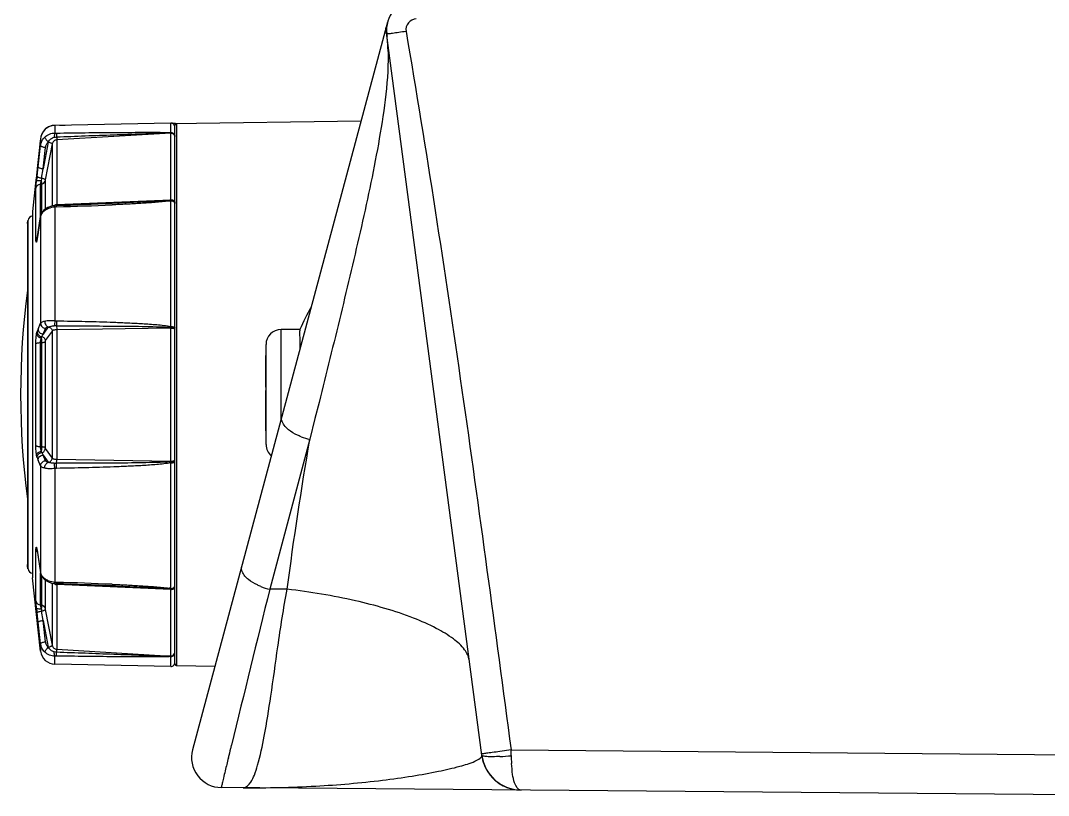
# Model space of a CAD drawing. Header units: millimetres. Extents: x -1686 to 4120, y -1850 to 2563.
# Drawn here: x -1664.3 to -1561.6, y -129.9 to -52.5 of the extents above; entities that cross this region are included whole.
import ezdxf

# ---------------------------------------------------------------- set-up
doc = ezdxf.new("R2010")
doc.units = ezdxf.units.MM
doc.header["$LTSCALE"] = 65.395
doc.layers.get('0').update_dxf_attribs({"linetype": 'CONTINUOUS'})
doc.layers.add('ASSI', color=7, linetype='CONTINUOUS')
doc.layers.add('GEOM', color=7, linetype='CONTINUOUS')

msp = doc.modelspace()

# ---------------------------------------------------------------- linework, layer by layer
at = {"linetype": 'Continuous'}
for p, q in [((-1638.26, -92.36), (-1638.26, -83.37)), ((-1636.37, -83.37), (-1638.26, -83.37)), ((-1636.37, -83.37), (-1636.37, -83.51))]:
    msp.add_line(p, q, dxfattribs=at)
for centre, radius, start, end in [((-1617.96, -91.18), 20, 149.8515, 157.0216), ((-1638.26, -84.87), 1.5, 90, 180), ((-1829.41, -85.63), 193.05, 0.1071, 0.6285), ((-1638.26, -94.87), 1.5, 180, 229.1768)]:
    msp.add_arc(centre, radius, start, end, dxfattribs=at)
at = {"layer": 'ASSI', "linetype": 'Continuous'}
for p, q in [((-1663.54, -72.46), (-1663.58, -72.77)), ((-1663.54, -107.28), (-1663.58, -106.97))]:
    msp.add_line(p, q, dxfattribs=at)
at = {"layer": 'GEOM', "linetype": 'Continuous'}
for p, q in [((-1627.62, -52.66), (-1647.1, -125.35)), ((-1618.21, -125.91), (-1627.78, -53.24)), ((-1649.08, -62.79), (-1630.26, -62.52)), ((-1662.06, -63.65), (-1662.23, -64.01)), ((-1661.81, -63.35), (-1662.06, -63.65)), ((-1661.48, -63.13), (-1661.81, -63.35)), ((-1661.49, -63.13), (-1661.65, -63.24)), ((-1661.38, -63.09), (-1661.49, -63.13)), ((-1661.11, -63), (-1661.48, -63.13)), ((-1660.85, -62.97), (-1661.11, -63)), ((-1649.26, -62.75), (-1660.85, -62.97)), ((-1649.26, -62.75), (-1660.85, -62.97)), ((-1660.85, -62.97), (-1660.85, -62.97)), ((-1660.85, -62.97), (-1660.85, -63.74)), ((-1660.39, -62.96), (-1659.81, -62.95)), ((-1660.39, -62.96), (-1660.39, -62.96)), ((-1649.26, -62.75), (-1649.26, -62.75)), ((-1649.26, -63.69), (-1649.26, -62.75)), ((-1648.86, -116.75), (-1648.86, -63.02)), ((-1648.66, -116.95), (-1648.66, -62.82)), ((-1662.28, -64.28), (-1662.61, -67.28)), ((-1662.26, -64.15), (-1662.28, -64.28)), ((-1662.28, -64.28), (-1662.28, -64.99)), ((-1662.23, -64.01), (-1662.26, -64.15)), ((-1661.52, -64.65), (-1662.03, -67.3)), ((-1649.28, -63.75), (-1660.67, -64.43)), ((-1660.67, -64.43), (-1660.67, -70.89)), ((-1649.28, -63.75), (-1649.28, -63.73)), ((-1649.28, -70.4), (-1649.28, -63.75)), ((-1662.53, -67.12), (-1662.28, -64.99)), ((-1662.35, -64.77), (-1662.44, -65.69)), ((-1662.34, -64.77), (-1662.35, -64.77)), ((-1662.03, -67.3), (-1661.79, -65.17)), ((-1661.13, -64.82), (-1661.82, -68.4)), ((-1661.13, -64.82), (-1661.13, -71.02)), ((-1662.66, -67.68), (-1662.69, -67.92)), ((-1662.65, -67.61), (-1662.66, -67.68)), ((-1662.62, -67.35), (-1662.65, -67.61)), ((-1662.64, -68.06), (-1662.53, -67.12)), ((-1662.61, -67.28), (-1662.62, -67.35)), ((-1662.18, -68.24), (-1662.03, -67.3)), ((-1662.78, -68.73), (-1663.1, -71.57)), ((-1662.76, -68.59), (-1662.78, -68.68)), ((-1662.78, -68.68), (-1662.78, -68.73)), ((-1662.75, -68.42), (-1662.76, -68.52)), ((-1662.76, -68.52), (-1662.76, -68.59)), ((-1662.73, -68.3), (-1662.75, -68.42)), ((-1662.72, -68.19), (-1662.73, -68.3)), ((-1662.7, -68.05), (-1662.72, -68.19)), ((-1662.69, -67.92), (-1662.7, -68.05)), ((-1661.83, -68.53), (-1661.83, -71.35)), ((-1662.75, -74.36), (-1662.75, -69.27)), ((-1662.2, -68.84), (-1662.28, -68.85)), ((-1662.28, -72.07), (-1662.28, -68.85)), ((-1662.2, -68.84), (-1662.2, -71.83)), ((-1660.67, -70.89), (-1649.28, -70.4)), ((-1649.26, -83.06), (-1649.26, -70.5)), ((-1663.1, -71.57), (-1663.1, -108.17)), ((-1661.81, -71.33), (-1661.95, -71.45)), ((-1661.81, -71.33), (-1661.81, -71.33)), ((-1660.91, -70.98), (-1660.91, -70.98)), ((-1660.85, -71.13), (-1660.85, -82.48)), ((-1658.7, -70.9), (-1660.68, -70.96)), ((-1660.68, -70.96), (-1660.68, -70.96)), ((-1660.68, -71.11), (-1660.68, -70.96)), ((-1663.58, -72.77), (-1663.59, -72.89)), ((-1663.59, -72.89), (-1663.59, -106.84)), ((-1663.58, -72.77), (-1663.54, -72.46)), ((-1663.58, -72.77), (-1663.58, -106.97)), ((-1663.54, -72.46), (-1663.54, -107.28)), ((-1662.63, -74.31), (-1662.28, -72.06)), ((-1662.28, -72.1), (-1662.52, -73.63)), ((-1662.25, -71.93), (-1662.28, -72.06)), ((-1662.28, -72.1), (-1662.28, -72.06)), ((-1662.28, -72.1), (-1662.28, -82.75)), ((-1662.53, -73.66), (-1662.63, -74.31)), ((-1662.53, -73.66), (-1662.53, -73.63)), ((-1662.52, -73.63), (-1662.53, -73.66)), ((-1662.69, -74.6), (-1662.66, -74.47)), ((-1662.64, -74.38), (-1662.66, -74.44)), ((-1662.66, -74.44), (-1662.66, -74.46)), ((-1662.66, -74.46), (-1662.66, -74.47)), ((-1662.64, -74.35), (-1662.63, -74.31)), ((-1662.63, -74.31), (-1662.64, -74.38)), ((-1662.63, -74.31), (-1662.64, -74.35)), ((-1662.53, -83.32), (-1662.28, -82.75)), ((-1661.52, -83.11), (-1662.03, -83.82)), ((-1662.03, -83.82), (-1661.79, -83.25)), ((-1661.13, -83.52), (-1661.82, -84.48)), ((-1661.13, -83.52), (-1661.13, -96.22)), ((-1649.28, -83.22), (-1660.67, -83.4)), ((-1660.67, -83.4), (-1660.67, -96.33)), ((-1649.28, -96.51), (-1649.28, -83.22)), ((-1662.75, -94.96), (-1662.75, -84.78)), ((-1662.28, -95.06), (-1662.28, -84.67)), ((-1662.2, -84.67), (-1662.28, -84.67)), ((-1662.2, -84.67), (-1662.2, -95.07)), ((-1661.83, -84.6), (-1661.83, -95.14)), ((-1639.76, -94.87), (-1639.76, -84.87)), ((-1639.77, -89.13), (-1639.77, -85.98)), ((-1639.76, -85.98), (-1639.77, -85.98)), ((-1639.76, -86.03), (-1639.77, -86.03)), ((-1639.76, -88.73), (-1639.77, -88.73)), ((-1639.76, -89.13), (-1639.77, -89.13)), ((-1639.77, -93.48), (-1639.77, -89.46)), ((-1639.76, -89.46), (-1639.77, -89.46)), ((-1639.76, -89.52), (-1639.77, -89.52)), ((-1639.76, -90.58), (-1639.77, -90.58)), ((-1634.46, -90.65), (-1634.87, -92.27)), ((-1639.76, -91.59), (-1639.77, -91.59)), ((-1639.76, -91.68), (-1639.77, -91.68)), ((-1634.87, -92.27), (-1635.38, -94.34)), ((-1639.76, -93.08), (-1639.77, -93.08)), ((-1639.76, -93.48), (-1639.77, -93.48)), ((-1635.38, -94.34), (-1639.39, -109.31)), ((-1662.28, -95.06), (-1662.2, -95.07)), ((-1661.82, -95.26), (-1661.13, -96.22)), ((-1662.28, -96.99), (-1662.53, -96.41)), ((-1661.79, -96.49), (-1662.03, -95.92)), ((-1662.03, -95.92), (-1661.52, -96.63)), ((-1660.67, -96.33), (-1649.28, -96.51)), ((-1662.28, -96.99), (-1662.28, -107.64)), ((-1660.85, -97.25), (-1660.85, -108.61)), ((-1649.26, -109.24), (-1649.26, -96.68)), ((-1662.75, -110.47), (-1662.75, -105.38)), ((-1662.69, -105.14), (-1662.66, -105.27)), ((-1662.66, -105.27), (-1662.66, -105.27)), ((-1662.64, -105.38), (-1662.63, -105.43)), ((-1662.64, -105.39), (-1662.63, -105.43)), ((-1662.64, -105.39), (-1662.63, -105.43)), ((-1662.63, -105.43), (-1662.53, -106.11)), ((-1662.63, -105.43), (-1662.53, -106.07)), ((-1662.53, -106.07), (-1662.53, -106.11)), ((-1662.53, -106.07), (-1662.52, -106.11)), ((-1662.53, -106.11), (-1662.28, -107.68)), ((-1662.52, -106.11), (-1662.28, -107.64)), ((-1663.58, -106.97), (-1663.59, -106.84)), ((-1663.58, -106.97), (-1663.54, -107.28)), ((-1662.28, -107.64), (-1662.28, -107.68)), ((-1662.28, -110.89), (-1662.28, -107.67)), ((-1662.28, -107.68), (-1662.25, -107.8)), ((-1662.28, -115.5), (-1663.1, -108.17)), ((-1662.2, -107.91), (-1662.2, -110.9)), ((-1661.96, -108.28), (-1661.81, -108.41)), ((-1661.83, -108.38), (-1661.83, -111.21)), ((-1661.81, -108.41), (-1661.81, -108.41)), ((-1661.13, -108.71), (-1661.13, -114.92)), ((-1660.91, -108.76), (-1660.91, -108.76)), ((-1660.7, -108.78), (-1660.68, -108.78)), ((-1660.68, -108.63), (-1660.68, -108.78)), ((-1660.68, -108.78), (-1660.68, -108.78)), ((-1660.67, -108.85), (-1660.67, -115.31)), ((-1649.28, -109.34), (-1660.67, -108.85)), ((-1655.14, -108.83), (-1655.09, -108.83)), ((-1656.78, -108.91), (-1655.14, -108.97)), ((-1649.28, -115.99), (-1649.28, -109.34)), ((-1637.64, -109.32), (-1639.39, -109.31)), ((-1662.28, -110.89), (-1662.2, -110.9)), ((-1662.53, -112.62), (-1662.64, -111.68)), ((-1662.03, -112.44), (-1662.18, -111.5)), ((-1661.82, -111.33), (-1661.13, -114.92)), ((-1662.28, -114.75), (-1662.53, -112.62)), ((-1661.79, -114.57), (-1662.03, -112.44)), ((-1662.03, -112.44), (-1661.52, -115.09)), ((-1662.28, -114.75), (-1662.28, -115.5)), ((-1660.85, -116.81), (-1660.85, -116)), ((-1660.67, -115.31), (-1649.28, -115.99)), ((-1649.28, -116.01), (-1649.28, -115.99)), ((-1649.26, -117.03), (-1660.85, -116.81)), ((-1649.26, -117.03), (-1649.26, -116.05)), ((-1648.66, -116.95), (-1644.86, -117.01)), ((-1615.28, -125.38), (-1616.41, -125.53)), ((-1615.28, -125.38), (-1559.26, -125.87)), ((-1553.37, -129.92), (-1644.23, -129.13))]:
    msp.add_line(p, q, dxfattribs=at)
for points in [[(-1660.85, -62.97), (-1661.12, -63), (-1661.16, -63.01)], [(-1655.14, -70.76), (-1656.78, -70.83), (-1658.7, -70.9)], [(-1661.95, -71.45), (-1662.13, -71.68), (-1662.25, -71.93)], [(-1660.91, -70.98), (-1661.18, -71.03), (-1661.56, -71.18), (-1661.81, -71.33)], [(-1660.68, -70.96), (-1660.85, -70.97), (-1660.91, -70.98)], [(-1662.66, -105.27), (-1662.66, -105.26), (-1662.66, -105.28), (-1662.65, -105.32), (-1662.64, -105.38)], [(-1662.25, -107.8), (-1662.14, -108.05), (-1661.96, -108.28)], [(-1661.81, -108.41), (-1661.57, -108.55), (-1661.19, -108.7), (-1660.91, -108.76)], [(-1660.91, -108.76), (-1660.86, -108.77), (-1660.7, -108.78)], [(-1660.68, -108.78), (-1658.71, -108.84), (-1656.78, -108.91)]]:
    msp.add_lwpolyline(points, dxfattribs=at)
for centre, radius, start, end in [((-1624.72, -53.44), 3, 90.5, 187.5), ((-1645.13, -55.95), 17.56, 5.0506, 6.2109), ((-1646.27, -56.03), 18.7, 2.1506, 4.9974), ((-1660.82, -64.44), 1.47, 147.1428, 162.3989), ((-1660.82, -64.44), 1.48, 134.5373, 147.1175), ((-1660.82, -64.44), 1.47, 132.4453, 134.5222), ((-1660.82, -64.44), 1.48, 117.9304, 132.4149), ((-1660.82, -64.44), 1.47, 112.7149, 117.8988), ((-1660.82, -64.44), 1.47, 103.2504, 112.7127), ((-1660.82, -64.45), 1.48, 91.132, 103.2261), ((-1660.36, -64.96), 2, 90.84, 91.377), ((-1649.26, -63.15), 0.4, 22.3527, 91.093), ((-1649.26, -63.15), 0.4, 17.3517, 91.1236), ((-1649.26, -63.15), 0.402, 0.0658, 17.2582), ((-1660.36, -64.96), 2, 172.1225, 174.2894), ((-1660.36, -64.97), 2, 171.6745, 172.8173), ((-1660.81, -64.44), 1.48, 162.4171, 168.78), ((-1660.69, -64.81), 0.842, 167.0098, 169.1429), ((-1649.23, -64.14), 0.378, 7.962, 24.104), ((-1649.23, -64.14), 0.368, 0.0292, 7.9539), ((-1660.37, -64.97), 1.99, 172.817, 174.2825), ((-1625.64, -72.3), 37.24, 173.4564, 174.1977), ((-1645.91, -70.25), 16.4, 172.9442, 173.7903), ((-1691.85, 785.27), 856.82, 272.08469, 272.45536), ((-1650.78, -55.04), 15.47, 274.9326, 275.3673), ((-1650.33, -64.2), 6.39, 278.0283, 279.5694), ((-1650.43, -58.82), 11.68, 275.3764, 275.6332), ((-1649.1, -70.8), 0.241, 26.7961, 30.4609), ((-1660.64, -71.58), 0.69, 94.2779, 103.2342), ((-1660.64, -71.59), 0.705, 92.4422, 94.3272), ((-1671.21, 303.26), 374.52, 271.6112, 272.4613), ((-1663.04, -72.52), 0.5, 96.1335, 173), ((-1661.55, -72.22), 0.742, 168.0876, 170.998), ((-1665.11, -73.99), 2.5, 349.1349, 349.2932), ((-1584.28, -89.87), 80, 172.5277, 187.4723), ((-1661.43, -83.18), 0.117, 139.1931, 144.3254), ((-1660.51, -108.76), 25.76, 90.3734, 90.9046), ((-1639.31, -84.84), 10.12, 169.8725, 170.4109), ((-1642.79, -83.23), 6.49, 179.3111, 179.9441), ((-1629.33, -97.57), 36.12, 156.7732, 157.2123), ((-1601.95, -119.12), 69.68, 149.5641, 149.8036), ((-1634.11, -88.49), 5.99, 248.9833, 257.7566), ((-1629.33, -82.17), 36.12, 202.7877, 203.2268), ((-1601.95, -60.62), 69.68, 210.1964, 210.4359), ((-1642.79, -96.51), 6.5, 180.0561, 180.6887), ((-1661.43, -96.56), 0.117, 215.6777, 220.8075), ((-1660.51, -70.57), 26.16, 269.0999, 269.6228), ((-1639.18, -94.88), 10.25, 189.5923, 190.1238), ((-1664.56, -105.64), 1.94, 11.298, 11.9641), ((-1663.04, -107.22), 0.5, 187, 263.8665), ((-1661.55, -107.52), 0.742, 189.002, 191.9128), ((-1660.64, -108.16), 0.69, 256.8224, 265.7256), ((-1660.64, -108.14), 0.705, 265.677, 267.5578), ((-1671.22, -483.38), 374.9, 87.5412, 88.3885), ((-1691.85, -965), 856.81, 87.54464, 87.91531), ((-1650.64, -123.12), 13.9, 84.3923, 85.0582), ((-1650.32, -115.47), 6.32, 80.4253, 81.9124), ((-1649.1, -108.94), 0.241, 329.5392, 333.2039), ((4023.84, -1508.65), 5833.55, 166.120616, 166.278439), ((-1638.12, -103.46), 5.99, 248.9765, 257.7566), ((-1625.91, -107.46), 36.97, 185.7996, 186.5463), ((-1645.92, -109.49), 16.38, 186.2094, 187.0561), ((-1660.82, -115.34), 1.47, 186.339, 268.9), ((-1660.69, -114.93), 0.842, 190.8582, 192.9906), ((-1649.23, -115.6), 0.377, 335.8915, 350.9841), ((-1649.23, -115.6), 0.369, 350.9785, 359.963), ((-1649.26, -116.63), 0.4, 268.9, 360), ((-1648.66, -116.75), 0.2, 180, 269.16), ((-1644.2, -126.13), 3, 165, 269.5), ((-1023.68, -276.18), 637.74, 166.39425, 166.51512), ((-1614.24, -125.39), 4, 187.5004, 214.3667), ((-1614.24, -125.39), 4, 187.4996, 269.4993), ((-1617.8, -102.06), 24.02, 273.3696, 276.0476), ((-1713.92, -128.09), 98.68, 1.2492, 1.5724), ((-1596.84, -125.56), 18.43, 181.165, 183.6189), ((-1614.24, -125.39), 4, 216.1491, 269.5056)]:
    msp.add_arc(centre, radius, start, end, dxfattribs=at)
for points, knots in [([(-1624.75, -52.33), (-1625.04, -52.35), (-1625.65, -52.63), (-1625.82, -53.29), (-1625.77, -53.58)], [0, 0, 0, 0, 0.500452, 1, 1, 1, 1]), ([(-1625.77, -53.58), (-1626.02, -53.62), (-1626.47, -53.69), (-1627, -53.77), (-1627.35, -53.81), (-1627.53, -53.84), (-1627.62, -53.83), (-1627.7, -53.85), (-1627.7, -53.83)], [0, 0, 0, 0, 0.382831, 0.70669, 0.83064, 0.92289, 0.979749, 1, 1, 1, 1]), ([(-1625.77, -53.58), (-1623.74, -65.5), (-1620.07, -89.41), (-1616.87, -113.39), (-1615.28, -125.38)], [0, 0, 0, 0, 0.499996, 1, 1, 1, 1]), ([(-1627.58, -55.33), (-1627.52, -56.84), (-1627.73, -59.85), (-1628.64, -65.77), (-1630.21, -73.1), (-1632.29, -81.88), (-1633.73, -87.72), (-1634.46, -90.65)], [0, 0, 0, 0, 0.125539, 0.249689, 0.498784, 0.74904, 1, 1, 1, 1]), ([(-1660.68, -63.74), (-1659.72, -63.73), (-1657.82, -63.7), (-1655.44, -63.68), (-1653.53, -63.67), (-1652.11, -63.66), (-1650.92, -63.66), (-1649.97, -63.67), (-1649.5, -63.68), (-1649.26, -63.69)], [0, 0, 0, 0, 0.250479, 0.500867, 0.625997, 0.751046, 0.875915, 0.938178, 1, 1, 1, 1]), ([(-1648.66, -62.82), (-1648.66, -62.82), (-1648.67, -62.82), (-1648.7, -62.81), (-1648.77, -62.8), (-1648.9, -62.8), (-1649.01, -62.8), (-1649.07, -62.8)], [0, 0, 0, 0, 0.018649, 0.055394, 0.230891, 0.551461, 1, 1, 1, 1]), ([(-1648.88, -63.04), (-1648.87, -63.03), (-1648.87, -63.03), (-1648.86, -63.02), (-1648.86, -63.02)], [0, 0, 0, 0, 0.774311, 1, 1, 1, 1]), ([(-1648.86, -63.02), (-1648.86, -62.97), (-1648.81, -62.87), (-1648.71, -62.83), (-1648.66, -62.83)], [0, 0, 0, 0, 0.499674, 1, 1, 1, 1]), ([(-1662.28, -64.99), (-1662.26, -64.83), (-1662.17, -64.52), (-1661.99, -64.26), (-1661.87, -64.15)], [0, 0, 0, 0, 0.49789, 1, 1, 1, 1]), ([(-1661.87, -64.15), (-1661.74, -64.02), (-1661.42, -63.81), (-1661.04, -63.74), (-1660.85, -63.74)], [0, 0, 0, 0, 0.498809, 1, 1, 1, 1]), ([(-1661.87, -64.15), (-1661.87, -64.16), (-1661.87, -64.18), (-1661.83, -64.25), (-1661.76, -64.35), (-1661.65, -64.48), (-1661.56, -64.57), (-1661.52, -64.62)], [0, 0, 0, 0, 0.053283, 0.133103, 0.366103, 0.669946, 1, 1, 1, 1]), ([(-1661.79, -65.17), (-1661.77, -65.07), (-1661.71, -64.86), (-1661.59, -64.69), (-1661.52, -64.62)], [0, 0, 0, 0, 0.497764, 1, 1, 1, 1]), ([(-1661.52, -64.62), (-1661.45, -64.51), (-1661.28, -64.31), (-1661.04, -64.19), (-1660.92, -64.16)], [0, 0, 0, 0, 0.49725, 1, 1, 1, 1]), ([(-1661.52, -64.65), (-1661.47, -64.66), (-1661.38, -64.68), (-1661.25, -64.72), (-1661.17, -64.76), (-1661.13, -64.8), (-1661.13, -64.82)], [0, 0, 0, 0, 0.348988, 0.655005, 0.877402, 1, 1, 1, 1]), ([(-1660.67, -64.43), (-1660.78, -64.43), (-1660.99, -64.52), (-1661.11, -64.72), (-1661.13, -64.82)], [0, 0, 0, 0, 0.50479, 1, 1, 1, 1]), ([(-1660.85, -63.74), (-1660.86, -63.76), (-1660.88, -63.81), (-1660.9, -63.9), (-1660.91, -64.02), (-1660.92, -64.11), (-1660.92, -64.16)], [0, 0, 0, 0, 0.144591, 0.371868, 0.665457, 1, 1, 1, 1]), ([(-1660.68, -64.12), (-1659.73, -64.09), (-1657.83, -64.01), (-1654.98, -63.91), (-1652.6, -63.82), (-1650.7, -63.76), (-1649.76, -63.73), (-1649.28, -63.73)], [0, 0, 0, 0, 0.25012, 0.500213, 0.75025, 0.875215, 1, 1, 1, 1]), ([(-1660.68, -63.74), (-1660.68, -63.79), (-1660.68, -63.91), (-1660.68, -64.04), (-1660.68, -64.12)], [0, 0, 0, 0, 0.362341, 1, 1, 1, 1]), ([(-1660.68, -64.12), (-1660.68, -64.16), (-1660.67, -64.26), (-1660.67, -64.36), (-1660.67, -64.43)], [0, 0, 0, 0, 0.337165, 1, 1, 1, 1]), ([(-1649.28, -63.73), (-1649.28, -63.72), (-1649.28, -63.71), (-1649.27, -63.7), (-1649.26, -63.69)], [0, 0, 0, 0, 0.288068, 1, 1, 1, 1]), ([(-1649.28, -63.73), (-1649.18, -63.72), (-1649.01, -63.77), (-1648.88, -63.94), (-1648.86, -64.04), (-1648.86, -64.08)], [0, 0, 0, 0, 0.51365, 0.760914, 1, 1, 1, 1]), ([(-1649.28, -63.75), (-1649.2, -63.75), (-1649.04, -63.79), (-1648.92, -63.91), (-1648.89, -63.98)], [0, 0, 0, 0, 0.50497, 1, 1, 1, 1]), ([(-1649.26, -63.69), (-1649.21, -63.69), (-1649.11, -63.71), (-1648.97, -63.79), (-1648.88, -63.92), (-1648.86, -64.03), (-1648.86, -64.08)], [0, 0, 0, 0, 0.25425, 0.506076, 0.754329, 1, 1, 1, 1]), ([(-1662.28, -64.99), (-1662.28, -65.01), (-1662.23, -65.06), (-1662.12, -65.1), (-1661.97, -65.14), (-1661.85, -65.16), (-1661.79, -65.17)], [0, 0, 0, 0, 0.119843, 0.340047, 0.64696, 1, 1, 1, 1]), ([(-1662.53, -67.12), (-1662.53, -67.14), (-1662.48, -67.19), (-1662.37, -67.23), (-1662.21, -67.28), (-1662.1, -67.3), (-1662.03, -67.3)], [0, 0, 0, 0, 0.119815, 0.340008, 0.646935, 1, 1, 1, 1]), ([(-1662.75, -69.27), (-1662.75, -69.18), (-1662.73, -68.94), (-1662.7, -68.69), (-1662.69, -68.54)], [0, 0, 0, 0, 0.372267, 1, 1, 1, 1]), ([(-1662.69, -68.54), (-1662.68, -68.52), (-1662.63, -68.49), (-1662.53, -68.47), (-1662.38, -68.47), (-1662.27, -68.47), (-1662.21, -68.48)], [0, 0, 0, 0, 0.114343, 0.331439, 0.639002, 1, 1, 1, 1]), ([(-1662.64, -68.06), (-1662.64, -68.08), (-1662.59, -68.13), (-1662.49, -68.17), (-1662.35, -68.21), (-1662.24, -68.23), (-1662.18, -68.24)], [0, 0, 0, 0, 0.11928, 0.336817, 0.642406, 1, 1, 1, 1]), ([(-1662.28, -68.85), (-1662.28, -68.83), (-1662.27, -68.78), (-1662.25, -68.66), (-1662.23, -68.55), (-1662.21, -68.48)], [0, 0, 0, 0, 0.145457, 0.373846, 1, 1, 1, 1]), ([(-1662.21, -68.48), (-1662.21, -68.52), (-1662.2, -68.64), (-1662.2, -68.76), (-1662.2, -68.84)], [0, 0, 0, 0, 0.336589, 1, 1, 1, 1]), ([(-1662.2, -68.84), (-1662.12, -68.84), (-1661.94, -68.77), (-1661.85, -68.61), (-1661.83, -68.53)], [0, 0, 0, 0, 0.50622, 1, 1, 1, 1]), ([(-1662.18, -68.24), (-1662.13, -68.25), (-1662.04, -68.27), (-1661.93, -68.31), (-1661.85, -68.35), (-1661.82, -68.39), (-1661.82, -68.4)], [0, 0, 0, 0, 0.352699, 0.656902, 0.876778, 1, 1, 1, 1]), ([(-1661.82, -68.4), (-1661.82, -68.43), (-1661.83, -68.47), (-1661.83, -68.51), (-1661.83, -68.53)], [0, 0, 0, 0, 0.611764, 1, 1, 1, 1]), ([(-1662.75, -69.27), (-1662.73, -69.16), (-1662.62, -68.94), (-1662.39, -68.85), (-1662.28, -68.85)], [0, 0, 0, 0, 0.493441, 1, 1, 1, 1]), ([(-1649.45, -70.46), (-1649.92, -70.5), (-1650.87, -70.56), (-1652.77, -70.66), (-1654.19, -70.72), (-1655.14, -70.76)], [0, 0, 0, 0, 0.249997, 0.500011, 1, 1, 1, 1]), ([(-1649.43, -70.53), (-1649.67, -70.56), (-1650.14, -70.61), (-1651.09, -70.69), (-1652.27, -70.77), (-1653.7, -70.85), (-1654.65, -70.89), (-1655.12, -70.91)], [0, 0, 0, 0, 0.124633, 0.249545, 0.499603, 0.749777, 1, 1, 1, 1]), ([(-1649.28, -70.4), (-1649.23, -70.39), (-1649.12, -70.41), (-1648.98, -70.46), (-1648.88, -70.56), (-1648.86, -70.64), (-1648.86, -70.68)], [0, 0, 0, 0, 0.286048, 0.553714, 0.789846, 1, 1, 1, 1]), ([(-1649.28, -70.44), (-1649.28, -70.44), (-1649.28, -70.42), (-1649.28, -70.41), (-1649.28, -70.4)], [0, 0, 0, 0, 0.228514, 1, 1, 1, 1]), ([(-1649.28, -70.44), (-1649.19, -70.44), (-1649.02, -70.47), (-1648.9, -70.61), (-1648.87, -70.69)], [0, 0, 0, 0, 0.526088, 1, 1, 1, 1]), ([(-1649.26, -70.5), (-1649.27, -70.5), (-1649.27, -70.48), (-1649.28, -70.46), (-1649.28, -70.44)], [0, 0, 0, 0, 0.271009, 1, 1, 1, 1]), ([(-1649.26, -70.5), (-1649.19, -70.5), (-1649.04, -70.53), (-1648.92, -70.62), (-1648.89, -70.68)], [0, 0, 0, 0, 0.538021, 1, 1, 1, 1]), ([(-1661.87, -71.49), (-1661.91, -71.52), (-1662.04, -71.63), (-1662.16, -71.77), (-1662.21, -71.88)], [0, 0, 0, 0, 0.265727, 1, 1, 1, 1]), ([(-1661.87, -71.49), (-1661.87, -71.46), (-1661.87, -71.4), (-1661.83, -71.35), (-1661.81, -71.33)], [0, 0, 0, 0, 0.548993, 1, 1, 1, 1]), ([(-1661.64, -71.35), (-1661.66, -71.36), (-1661.74, -71.41), (-1661.82, -71.45), (-1661.87, -71.49)], [0, 0, 0, 0, 0.25746, 1, 1, 1, 1]), ([(-1660.85, -71.13), (-1660.92, -71.13), (-1661.19, -71.17), (-1661.45, -71.26), (-1661.64, -71.35)], [0, 0, 0, 0, 0.255096, 1, 1, 1, 1]), ([(-1660.99, -70.99), (-1660.98, -70.98), (-1660.92, -70.95), (-1660.85, -70.92), (-1660.8, -70.91)], [0, 0, 0, 0, 0.23837, 1, 1, 1, 1]), ([(-1660.85, -71.13), (-1660.85, -71.1), (-1660.86, -71.07), (-1660.88, -71.02), (-1660.89, -70.99), (-1660.9, -70.98), (-1660.91, -70.98)], [0, 0, 0, 0, 0.406101, 0.713942, 0.910432, 1, 1, 1, 1]), ([(-1660.67, -70.96), (-1660.67, -70.96), (-1660.67, -70.93), (-1660.67, -70.91), (-1660.67, -70.89)], [0, 0, 0, 0, 0.208785, 1, 1, 1, 1]), ([(-1662.75, -74.36), (-1662.74, -74.33), (-1662.73, -74.29), (-1662.7, -74.25), (-1662.7, -74.24)], [0, 0, 0, 0, 0.740778, 1, 1, 1, 1]), ([(-1662.74, -74.52), (-1662.74, -74.51), (-1662.75, -74.45), (-1662.75, -74.4), (-1662.75, -74.36)], [0, 0, 0, 0, 0.215966, 1, 1, 1, 1]), ([(-1662.69, -74.6), (-1662.69, -74.6), (-1662.7, -74.62), (-1662.7, -74.63), (-1662.71, -74.64), (-1662.72, -74.63), (-1662.73, -74.62), (-1662.74, -74.59), (-1662.74, -74.56), (-1662.74, -74.53), (-1662.74, -74.52)], [0, 0, 0, 0, 0.141611, 0.234874, 0.287095, 0.337638, 0.428465, 0.568676, 0.75943, 1, 1, 1, 1]), ([(-1662.7, -74.24), (-1662.69, -74.23), (-1662.67, -74.2), (-1662.64, -74.17), (-1662.61, -74.15)], [0, 0, 0, 0, 0.241338, 1, 1, 1, 1]), ([(-1662.67, -74.54), (-1662.67, -74.54), (-1662.68, -74.56), (-1662.68, -74.58), (-1662.69, -74.6)], [0, 0, 0, 0, 0.286791, 1, 1, 1, 1]), ([(-1662.65, -74.46), (-1662.66, -74.47), (-1662.66, -74.49), (-1662.67, -74.52), (-1662.67, -74.54)], [0, 0, 0, 0, 0.273426, 1, 1, 1, 1]), ([(-1662.64, -74.35), (-1662.64, -74.36), (-1662.64, -74.39), (-1662.65, -74.43), (-1662.65, -74.45)], [0, 0, 0, 0, 0.266887, 1, 1, 1, 1]), ([(-1662.28, -82.75), (-1662.27, -82.73), (-1662.23, -82.68), (-1662.1, -82.59), (-1661.97, -82.55), (-1661.87, -82.52)], [0, 0, 0, 0, 0.164026, 0.382231, 1, 1, 1, 1]), ([(-1662.28, -82.75), (-1662.28, -82.82), (-1662.26, -82.94), (-1662.15, -83.11), (-1661.98, -83.22), (-1661.85, -83.25), (-1661.79, -83.25)], [0, 0, 0, 0, 0.245733, 0.495338, 0.747659, 1, 1, 1, 1]), ([(-1661.87, -82.52), (-1661.72, -82.48), (-1661.38, -82.44), (-1661.03, -82.47), (-1660.85, -82.48)], [0, 0, 0, 0, 0.460683, 1, 1, 1, 1]), ([(-1661.87, -82.52), (-1661.87, -82.65), (-1661.81, -82.89), (-1661.62, -83.08), (-1661.52, -83.1)], [0, 0, 0, 0, 0.539868, 1, 1, 1, 1]), ([(-1661.79, -83.25), (-1661.77, -83.21), (-1661.68, -83.15), (-1661.58, -83.12), (-1661.52, -83.1)], [0, 0, 0, 0, 0.377328, 1, 1, 1, 1]), ([(-1661.52, -83.1), (-1661.44, -83.07), (-1661.24, -83.02), (-1661.04, -83.01), (-1660.92, -83.01)], [0, 0, 0, 0, 0.425514, 1, 1, 1, 1]), ([(-1661.52, -83.11), (-1661.42, -83.12), (-1661.22, -83.21), (-1661.13, -83.41), (-1661.13, -83.52)], [0, 0, 0, 0, 0.50321, 1, 1, 1, 1]), ([(-1660.85, -82.48), (-1660.87, -82.58), (-1660.89, -82.76), (-1660.91, -82.93), (-1660.92, -83.01)], [0, 0, 0, 0, 0.551648, 1, 1, 1, 1]), ([(-1660.68, -82.5), (-1659.72, -82.52), (-1658.29, -82.54), (-1656.39, -82.59), (-1654.96, -82.64), (-1653.53, -82.7), (-1652.34, -82.76), (-1651.39, -82.82), (-1650.68, -82.88), (-1649.97, -82.95), (-1649.5, -83.01), (-1649.26, -83.06)], [0, 0, 0, 0, 0.250071, 0.375101, 0.500124, 0.62514, 0.750142, 0.812636, 0.875122, 0.93759, 1, 1, 1, 1]), ([(-1660.68, -82.5), (-1660.68, -82.55), (-1660.68, -82.72), (-1660.68, -82.89), (-1660.68, -83.01)], [0, 0, 0, 0, 0.270742, 1, 1, 1, 1]), ([(-1660.68, -83.01), (-1660.68, -83.04), (-1660.67, -83.17), (-1660.67, -83.3), (-1660.67, -83.4)], [0, 0, 0, 0, 0.208904, 1, 1, 1, 1]), ([(-1660.68, -83.01), (-1659.73, -83.01), (-1657.83, -83.01), (-1655.45, -83.02), (-1653.55, -83.03), (-1652.13, -83.05), (-1650.94, -83.08), (-1649.99, -83.11), (-1649.52, -83.13), (-1649.28, -83.15)], [0, 0, 0, 0, 0.250041, 0.500069, 0.625076, 0.750075, 0.875059, 0.937541, 1, 1, 1, 1]), ([(-1649.28, -83.15), (-1649.23, -83.15), (-1649.13, -83.15), (-1649.02, -83.16), (-1648.94, -83.16), (-1648.9, -83.17), (-1648.88, -83.17), (-1648.86, -83.17), (-1648.86, -83.18)], [0, 0, 0, 0, 0.362054, 0.678358, 0.803959, 0.901559, 0.967399, 1, 1, 1, 1]), ([(-1649.26, -83.06), (-1649.17, -83.06), (-1649.05, -83.07), (-1648.93, -83.1), (-1648.89, -83.12), (-1648.86, -83.14), (-1648.86, -83.16)], [0, 0, 0, 0, 0.666702, 0.789048, 0.88521, 1, 1, 1, 1]), ([(-1648.86, -83.18), (-1648.86, -83.18), (-1648.86, -83.18), (-1648.86, -83.18), (-1648.86, -83.18)], [0, 0, 0, 0, 0.553054, 1, 1, 1, 1]), ([(-1662.75, -84.78), (-1662.75, -84.61), (-1662.74, -84.28), (-1662.71, -83.96), (-1662.69, -83.81)], [0, 0, 0, 0, 0.53974, 1, 1, 1, 1]), ([(-1662.69, -83.81), (-1662.68, -83.77), (-1662.67, -83.69), (-1662.65, -83.61), (-1662.64, -83.58)], [0, 0, 0, 0, 0.603443, 1, 1, 1, 1]), ([(-1662.69, -83.81), (-1662.68, -83.86), (-1662.65, -83.96), (-1662.54, -84.08), (-1662.39, -84.16), (-1662.27, -84.19), (-1662.21, -84.19)], [0, 0, 0, 0, 0.213674, 0.453552, 0.71974, 1, 1, 1, 1]), ([(-1662.64, -83.58), (-1662.64, -83.7), (-1662.54, -83.95), (-1662.3, -84.06), (-1662.18, -84.07)], [0, 0, 0, 0, 0.49454, 1, 1, 1, 1]), ([(-1662.53, -83.32), (-1662.53, -83.39), (-1662.5, -83.52), (-1662.39, -83.68), (-1662.23, -83.79), (-1662.1, -83.82), (-1662.03, -83.82)], [0, 0, 0, 0, 0.245733, 0.495336, 0.747659, 1, 1, 1, 1]), ([(-1662.28, -84.67), (-1662.28, -84.59), (-1662.27, -84.42), (-1662.23, -84.26), (-1662.21, -84.19)], [0, 0, 0, 0, 0.539109, 1, 1, 1, 1]), ([(-1662.21, -84.19), (-1662.2, -84.18), (-1662.2, -84.14), (-1662.19, -84.1), (-1662.18, -84.07)], [0, 0, 0, 0, 0.325403, 1, 1, 1, 1]), ([(-1662.21, -84.19), (-1662.21, -84.23), (-1662.2, -84.39), (-1662.2, -84.55), (-1662.2, -84.67)], [0, 0, 0, 0, 0.211568, 1, 1, 1, 1]), ([(-1662.18, -84.07), (-1662.08, -84.09), (-1661.89, -84.18), (-1661.82, -84.38), (-1661.82, -84.48)], [0, 0, 0, 0, 0.503689, 1, 1, 1, 1]), ([(-1660.67, -83.4), (-1660.72, -83.41), (-1660.82, -83.41), (-1660.96, -83.43), (-1661.06, -83.46), (-1661.12, -83.5), (-1661.13, -83.52)], [0, 0, 0, 0, 0.333726, 0.627637, 0.854367, 1, 1, 1, 1]), ([(-1649.28, -83.22), (-1649.23, -83.22), (-1649.13, -83.23), (-1649.01, -83.24), (-1648.93, -83.26), (-1648.89, -83.28), (-1648.86, -83.31), (-1648.86, -83.32)], [0, 0, 0, 0, 0.356818, 0.667242, 0.790372, 0.886938, 1, 1, 1, 1]), ([(-1662.75, -84.78), (-1662.74, -84.76), (-1662.68, -84.73), (-1662.58, -84.7), (-1662.44, -84.68), (-1662.34, -84.68), (-1662.28, -84.67)], [0, 0, 0, 0, 0.12921, 0.351558, 0.652477, 1, 1, 1, 1]), ([(-1662.2, -84.67), (-1662.16, -84.67), (-1662.08, -84.67), (-1661.97, -84.65), (-1661.89, -84.63), (-1661.85, -84.61), (-1661.83, -84.6)], [0, 0, 0, 0, 0.336589, 0.63283, 0.859077, 1, 1, 1, 1]), ([(-1661.82, -84.48), (-1661.83, -84.49), (-1661.83, -84.53), (-1661.83, -84.57), (-1661.83, -84.6)], [0, 0, 0, 0, 0.383137, 1, 1, 1, 1]), ([(-1637.51, -93.38), (-1637.64, -93.28), (-1638, -92.94), (-1638.27, -92.39), (-1638.18, -92.06)], [0, 0, 0, 0, 0.313479, 1, 1, 1, 1]), ([(-1636.26, -94.08), (-1636.38, -94.03), (-1636.82, -93.85), (-1637.24, -93.6), (-1637.51, -93.38)], [0, 0, 0, 0, 0.267262, 1, 1, 1, 1]), ([(-1662.69, -95.92), (-1662.71, -95.78), (-1662.74, -95.46), (-1662.75, -95.13), (-1662.75, -94.96)], [0, 0, 0, 0, 0.460261, 1, 1, 1, 1]), ([(-1662.75, -94.96), (-1662.74, -94.98), (-1662.68, -95.01), (-1662.58, -95.04), (-1662.44, -95.06), (-1662.34, -95.06), (-1662.28, -95.06)], [0, 0, 0, 0, 0.12921, 0.351558, 0.652477, 1, 1, 1, 1]), ([(-1662.21, -95.55), (-1662.23, -95.48), (-1662.27, -95.32), (-1662.28, -95.15), (-1662.28, -95.06)], [0, 0, 0, 0, 0.460891, 1, 1, 1, 1]), ([(-1662.2, -95.07), (-1662.2, -95.11), (-1662.2, -95.27), (-1662.2, -95.43), (-1662.21, -95.55)], [0, 0, 0, 0, 0.27066, 1, 1, 1, 1]), ([(-1662.2, -95.07), (-1662.16, -95.07), (-1662.08, -95.07), (-1661.97, -95.09), (-1661.89, -95.11), (-1661.85, -95.13), (-1661.83, -95.14)], [0, 0, 0, 0, 0.33659, 0.632831, 0.859078, 1, 1, 1, 1]), ([(-1662.18, -95.66), (-1662.08, -95.65), (-1661.89, -95.56), (-1661.82, -95.36), (-1661.82, -95.26)], [0, 0, 0, 0, 0.503686, 1, 1, 1, 1]), ([(-1661.83, -95.14), (-1661.83, -95.17), (-1661.83, -95.21), (-1661.83, -95.25), (-1661.82, -95.26)], [0, 0, 0, 0, 0.616863, 1, 1, 1, 1]), ([(-1662.69, -95.92), (-1662.68, -95.88), (-1662.65, -95.78), (-1662.54, -95.66), (-1662.39, -95.58), (-1662.27, -95.55), (-1662.21, -95.55)], [0, 0, 0, 0, 0.213683, 0.453562, 0.719746, 1, 1, 1, 1]), ([(-1662.64, -96.16), (-1662.65, -96.13), (-1662.67, -96.05), (-1662.68, -95.97), (-1662.69, -95.92)], [0, 0, 0, 0, 0.39655, 1, 1, 1, 1]), ([(-1662.64, -96.16), (-1662.64, -96.04), (-1662.54, -95.79), (-1662.3, -95.68), (-1662.18, -95.66)], [0, 0, 0, 0, 0.494548, 1, 1, 1, 1]), ([(-1662.53, -96.41), (-1662.53, -96.35), (-1662.5, -96.22), (-1662.39, -96.06), (-1662.23, -95.95), (-1662.1, -95.92), (-1662.03, -95.92)], [0, 0, 0, 0, 0.245733, 0.495336, 0.747659, 1, 1, 1, 1]), ([(-1662.28, -96.99), (-1662.28, -96.92), (-1662.26, -96.79), (-1662.15, -96.63), (-1661.98, -96.52), (-1661.85, -96.49), (-1661.79, -96.49)], [0, 0, 0, 0, 0.245733, 0.495338, 0.74766, 1, 1, 1, 1]), ([(-1662.18, -95.66), (-1662.18, -95.66), (-1662.19, -95.62), (-1662.2, -95.58), (-1662.21, -95.55)], [0, 0, 0, 0, 0.171944, 1, 1, 1, 1]), ([(-1661.52, -96.64), (-1661.58, -96.62), (-1661.68, -96.59), (-1661.77, -96.52), (-1661.79, -96.49)], [0, 0, 0, 0, 0.622672, 1, 1, 1, 1]), ([(-1661.52, -96.63), (-1661.42, -96.62), (-1661.22, -96.53), (-1661.13, -96.32), (-1661.13, -96.22)], [0, 0, 0, 0, 0.50321, 1, 1, 1, 1]), ([(-1661.13, -96.22), (-1661.12, -96.24), (-1661.06, -96.27), (-1660.96, -96.3), (-1660.82, -96.33), (-1660.72, -96.33), (-1660.67, -96.33)], [0, 0, 0, 0, 0.145629, 0.372358, 0.666265, 1, 1, 1, 1]), ([(-1660.68, -96.73), (-1660.68, -96.7), (-1660.67, -96.57), (-1660.67, -96.44), (-1660.67, -96.33)], [0, 0, 0, 0, 0.208912, 1, 1, 1, 1]), ([(-1649.28, -96.51), (-1649.23, -96.51), (-1649.13, -96.51), (-1649.01, -96.5), (-1648.93, -96.47), (-1648.89, -96.46), (-1648.86, -96.43), (-1648.86, -96.42)], [0, 0, 0, 0, 0.356818, 0.667242, 0.790372, 0.886938, 1, 1, 1, 1]), ([(-1661.87, -97.22), (-1661.97, -97.19), (-1662.1, -97.15), (-1662.23, -97.06), (-1662.27, -97.01), (-1662.28, -96.99)], [0, 0, 0, 0, 0.617769, 0.835974, 1, 1, 1, 1]), ([(-1661.87, -97.22), (-1661.87, -97.09), (-1661.81, -96.85), (-1661.62, -96.66), (-1661.52, -96.64)], [0, 0, 0, 0, 0.539865, 1, 1, 1, 1]), ([(-1660.85, -97.25), (-1661.03, -97.27), (-1661.38, -97.29), (-1661.72, -97.26), (-1661.87, -97.22)], [0, 0, 0, 0, 0.539319, 1, 1, 1, 1]), ([(-1660.92, -96.73), (-1661.04, -96.72), (-1661.24, -96.71), (-1661.44, -96.67), (-1661.52, -96.64)], [0, 0, 0, 0, 0.574472, 1, 1, 1, 1]), ([(-1660.85, -97.25), (-1660.87, -97.16), (-1660.89, -96.98), (-1660.91, -96.81), (-1660.92, -96.73)], [0, 0, 0, 0, 0.551648, 1, 1, 1, 1]), ([(-1649.28, -96.59), (-1649.52, -96.61), (-1649.99, -96.63), (-1650.94, -96.66), (-1652.13, -96.69), (-1653.55, -96.71), (-1655.45, -96.72), (-1657.83, -96.73), (-1659.73, -96.73), (-1660.68, -96.73)], [0, 0, 0, 0, 0.062459, 0.124941, 0.249925, 0.374924, 0.499931, 0.749959, 1, 1, 1, 1]), ([(-1649.26, -96.68), (-1649.5, -96.73), (-1649.97, -96.79), (-1650.68, -96.86), (-1651.39, -96.92), (-1652.34, -96.98), (-1653.53, -97.04), (-1654.96, -97.1), (-1656.39, -97.14), (-1658.29, -97.2), (-1659.72, -97.22), (-1660.68, -97.24)], [0, 0, 0, 0, 0.06241, 0.124878, 0.187364, 0.249858, 0.37486, 0.499876, 0.624899, 0.749929, 1, 1, 1, 1]), ([(-1660.68, -97.24), (-1660.68, -97.19), (-1660.68, -97.02), (-1660.68, -96.85), (-1660.68, -96.73)], [0, 0, 0, 0, 0.270756, 1, 1, 1, 1]), ([(-1649.28, -96.59), (-1649.23, -96.59), (-1649.13, -96.58), (-1649.02, -96.58), (-1648.94, -96.58), (-1648.9, -96.57), (-1648.88, -96.57), (-1648.86, -96.56), (-1648.86, -96.56)], [0, 0, 0, 0, 0.362066, 0.678377, 0.803978, 0.901573, 0.967407, 1, 1, 1, 1]), ([(-1649.26, -96.68), (-1649.17, -96.68), (-1649.05, -96.67), (-1648.93, -96.64), (-1648.89, -96.62), (-1648.86, -96.6), (-1648.86, -96.58)], [0, 0, 0, 0, 0.666702, 0.789048, 0.88521, 1, 1, 1, 1]), ([(-1648.86, -96.56), (-1648.86, -96.56), (-1648.86, -96.56), (-1648.86, -96.56), (-1648.86, -96.56)], [0, 0, 0, 0, 0.552987, 1, 1, 1, 1]), ([(-1662.75, -105.38), (-1662.75, -105.36), (-1662.75, -105.31), (-1662.74, -105.26), (-1662.74, -105.22)], [0, 0, 0, 0, 0.282666, 1, 1, 1, 1]), ([(-1662.75, -105.38), (-1662.74, -105.41), (-1662.73, -105.45), (-1662.7, -105.49), (-1662.7, -105.5)], [0, 0, 0, 0, 0.740778, 1, 1, 1, 1]), ([(-1662.74, -105.22), (-1662.74, -105.21), (-1662.74, -105.18), (-1662.74, -105.15), (-1662.73, -105.12), (-1662.72, -105.11), (-1662.71, -105.1), (-1662.7, -105.11), (-1662.7, -105.12), (-1662.69, -105.13), (-1662.69, -105.14)], [0, 0, 0, 0, 0.240649, 0.431514, 0.571846, 0.66278, 0.713354, 0.765468, 0.858585, 1, 1, 1, 1]), ([(-1662.7, -105.5), (-1662.69, -105.51), (-1662.67, -105.54), (-1662.64, -105.57), (-1662.61, -105.59)], [0, 0, 0, 0, 0.241338, 1, 1, 1, 1]), ([(-1662.69, -105.14), (-1662.69, -105.15), (-1662.68, -105.18), (-1662.67, -105.21), (-1662.66, -105.24)], [0, 0, 0, 0, 0.19993, 1, 1, 1, 1]), ([(-1662.66, -105.26), (-1662.66, -105.27), (-1662.65, -105.31), (-1662.64, -105.35), (-1662.64, -105.39)], [0, 0, 0, 0, 0.227191, 1, 1, 1, 1]), ([(-1641.52, -108.34), (-1641.64, -108.24), (-1642.01, -107.91), (-1642.28, -107.36), (-1642.19, -107.02)], [0, 0, 0, 0, 0.313479, 1, 1, 1, 1]), ([(-1662.21, -107.86), (-1662.19, -107.9), (-1662.11, -108.04), (-1661.98, -108.17), (-1661.87, -108.24)], [0, 0, 0, 0, 0.236697, 1, 1, 1, 1]), ([(-1661.87, -108.24), (-1661.85, -108.26), (-1661.78, -108.31), (-1661.7, -108.36), (-1661.64, -108.39)], [0, 0, 0, 0, 0.24226, 1, 1, 1, 1]), ([(-1661.87, -108.24), (-1661.87, -108.28), (-1661.87, -108.34), (-1661.83, -108.39), (-1661.81, -108.41)], [0, 0, 0, 0, 0.548981, 1, 1, 1, 1]), ([(-1661.64, -108.39), (-1661.58, -108.42), (-1661.33, -108.53), (-1661.06, -108.59), (-1660.85, -108.61)], [0, 0, 0, 0, 0.242737, 1, 1, 1, 1]), ([(-1660.8, -108.83), (-1660.81, -108.83), (-1660.88, -108.81), (-1660.95, -108.78), (-1660.99, -108.74)], [0, 0, 0, 0, 0.261802, 1, 1, 1, 1]), ([(-1660.85, -108.61), (-1660.85, -108.63), (-1660.86, -108.67), (-1660.88, -108.72), (-1660.89, -108.75), (-1660.9, -108.76), (-1660.91, -108.76)], [0, 0, 0, 0, 0.406204, 0.71408, 0.910526, 1, 1, 1, 1]), ([(-1660.67, -108.78), (-1660.67, -108.78), (-1660.67, -108.81), (-1660.67, -108.83), (-1660.67, -108.85)], [0, 0, 0, 0, 0.208816, 1, 1, 1, 1]), ([(-1655.09, -108.83), (-1654.61, -108.85), (-1653.67, -108.89), (-1652.25, -108.97), (-1651.07, -109.05), (-1650.13, -109.13), (-1649.66, -109.18), (-1649.43, -109.21)], [0, 0, 0, 0, 0.250225, 0.500403, 0.750461, 0.875373, 1, 1, 1, 1]), ([(-1640.27, -109.04), (-1640.39, -109), (-1640.83, -108.81), (-1641.25, -108.56), (-1641.52, -108.34)], [0, 0, 0, 0, 0.267259, 1, 1, 1, 1]), ([(-1655.14, -108.97), (-1654.19, -109.02), (-1652.77, -109.08), (-1650.87, -109.18), (-1649.92, -109.24), (-1649.44, -109.28)], [0, 0, 0, 0, 0.49999, 0.750004, 1, 1, 1, 1]), ([(-1649.28, -109.3), (-1649.19, -109.3), (-1649.02, -109.26), (-1648.9, -109.13), (-1648.87, -109.05)], [0, 0, 0, 0, 0.526088, 1, 1, 1, 1]), ([(-1649.28, -109.34), (-1649.23, -109.34), (-1649.12, -109.33), (-1648.98, -109.27), (-1648.88, -109.18), (-1648.86, -109.09), (-1648.86, -109.05)], [0, 0, 0, 0, 0.286048, 0.553714, 0.789846, 1, 1, 1, 1]), ([(-1649.28, -109.3), (-1649.28, -109.29), (-1649.27, -109.27), (-1649.27, -109.25), (-1649.26, -109.24)], [0, 0, 0, 0, 0.228411, 1, 1, 1, 1]), ([(-1649.28, -109.34), (-1649.28, -109.34), (-1649.28, -109.32), (-1649.28, -109.31), (-1649.28, -109.3)], [0, 0, 0, 0, 0.270921, 1, 1, 1, 1]), ([(-1649.26, -109.24), (-1649.19, -109.24), (-1649.04, -109.21), (-1648.92, -109.12), (-1648.89, -109.06)], [0, 0, 0, 0, 0.538021, 1, 1, 1, 1]), ([(-1640.6, -126.91), (-1640.32, -125.96), (-1639.85, -123.66), (-1639.22, -119.7), (-1638.56, -114.79), (-1638.01, -111.22), (-1637.64, -109.32)], [0, 0, 0, 0, 0.167006, 0.393842, 0.674277, 1, 1, 1, 1]), ([(-1619.46, -116.4), (-1619.51, -116.02), (-1619.95, -115.19), (-1621.13, -114.15), (-1622.87, -113.11), (-1626.1, -111.7), (-1631.08, -110.29), (-1635.35, -109.58), (-1637.64, -109.32)], [0, 0, 0, 0, 0.056667, 0.133307, 0.233492, 0.356457, 0.657371, 1, 1, 1, 1]), ([(-1662.69, -111.2), (-1662.7, -111.05), (-1662.73, -110.8), (-1662.75, -110.56), (-1662.75, -110.47)], [0, 0, 0, 0, 0.627728, 1, 1, 1, 1]), ([(-1662.75, -110.47), (-1662.73, -110.58), (-1662.62, -110.79), (-1662.39, -110.89), (-1662.28, -110.89)], [0, 0, 0, 0, 0.493441, 1, 1, 1, 1]), ([(-1662.21, -111.26), (-1662.23, -111.18), (-1662.25, -111.08), (-1662.27, -110.96), (-1662.28, -110.91), (-1662.28, -110.89)], [0, 0, 0, 0, 0.626153, 0.854543, 1, 1, 1, 1]), ([(-1662.2, -110.9), (-1662.2, -110.91), (-1662.2, -111.04), (-1662.2, -111.16), (-1662.21, -111.26)], [0, 0, 0, 0, 0.145569, 1, 1, 1, 1]), ([(-1662.2, -110.9), (-1662.12, -110.9), (-1661.94, -110.97), (-1661.85, -111.13), (-1661.83, -111.21)], [0, 0, 0, 0, 0.50622, 1, 1, 1, 1]), ([(-1662.69, -111.2), (-1662.68, -111.22), (-1662.63, -111.25), (-1662.53, -111.26), (-1662.38, -111.27), (-1662.27, -111.27), (-1662.21, -111.26)], [0, 0, 0, 0, 0.114317, 0.331407, 0.63898, 1, 1, 1, 1]), ([(-1662.64, -111.68), (-1662.64, -111.66), (-1662.59, -111.61), (-1662.49, -111.57), (-1662.35, -111.53), (-1662.24, -111.51), (-1662.18, -111.5)], [0, 0, 0, 0, 0.119317, 0.336853, 0.642427, 1, 1, 1, 1]), ([(-1662.18, -111.5), (-1662.13, -111.49), (-1662.04, -111.47), (-1661.93, -111.43), (-1661.85, -111.39), (-1661.82, -111.35), (-1661.82, -111.33)], [0, 0, 0, 0, 0.352705, 0.656909, 0.876782, 1, 1, 1, 1]), ([(-1661.83, -111.21), (-1661.83, -111.23), (-1661.83, -111.27), (-1661.82, -111.31), (-1661.82, -111.33)], [0, 0, 0, 0, 0.388236, 1, 1, 1, 1]), ([(-1662.53, -112.62), (-1662.53, -112.6), (-1662.48, -112.55), (-1662.37, -112.5), (-1662.21, -112.46), (-1662.1, -112.44), (-1662.03, -112.44)], [0, 0, 0, 0, 0.119815, 0.340008, 0.646935, 1, 1, 1, 1]), ([(-1662.28, -114.75), (-1662.28, -114.73), (-1662.23, -114.68), (-1662.12, -114.64), (-1661.97, -114.59), (-1661.85, -114.58), (-1661.79, -114.57)], [0, 0, 0, 0, 0.119843, 0.34005, 0.646964, 1, 1, 1, 1]), ([(-1661.87, -115.59), (-1661.99, -115.48), (-1662.17, -115.22), (-1662.26, -114.91), (-1662.28, -114.75)], [0, 0, 0, 0, 0.50211, 1, 1, 1, 1]), ([(-1661.52, -115.12), (-1661.59, -115.05), (-1661.71, -114.88), (-1661.77, -114.67), (-1661.79, -114.57)], [0, 0, 0, 0, 0.502236, 1, 1, 1, 1]), ([(-1661.52, -115.09), (-1661.47, -115.08), (-1661.38, -115.06), (-1661.25, -115.02), (-1661.17, -114.98), (-1661.13, -114.94), (-1661.13, -114.92)], [0, 0, 0, 0, 0.348988, 0.655005, 0.877402, 1, 1, 1, 1]), ([(-1661.13, -114.92), (-1661.11, -115.02), (-1660.99, -115.22), (-1660.78, -115.31), (-1660.67, -115.31)], [0, 0, 0, 0, 0.495205, 1, 1, 1, 1]), ([(-1661.87, -115.59), (-1661.87, -115.58), (-1661.87, -115.55), (-1661.83, -115.49), (-1661.76, -115.39), (-1661.65, -115.26), (-1661.56, -115.17), (-1661.52, -115.12)], [0, 0, 0, 0, 0.053281, 0.1331, 0.366099, 0.669943, 1, 1, 1, 1]), ([(-1660.85, -116), (-1661.04, -116), (-1661.42, -115.93), (-1661.74, -115.72), (-1661.87, -115.59)], [0, 0, 0, 0, 0.501193, 1, 1, 1, 1]), ([(-1660.92, -115.58), (-1661.04, -115.55), (-1661.28, -115.43), (-1661.45, -115.23), (-1661.52, -115.12)], [0, 0, 0, 0, 0.502747, 1, 1, 1, 1]), ([(-1660.85, -116), (-1660.86, -115.98), (-1660.88, -115.93), (-1660.9, -115.84), (-1660.91, -115.72), (-1660.92, -115.63), (-1660.92, -115.58)], [0, 0, 0, 0, 0.144591, 0.371872, 0.665461, 1, 1, 1, 1]), ([(-1660.68, -115.62), (-1660.68, -115.58), (-1660.67, -115.48), (-1660.67, -115.38), (-1660.67, -115.31)], [0, 0, 0, 0, 0.337169, 1, 1, 1, 1]), ([(-1660.68, -116), (-1660.68, -115.95), (-1660.68, -115.82), (-1660.68, -115.7), (-1660.68, -115.62)], [0, 0, 0, 0, 0.362351, 1, 1, 1, 1]), ([(-1649.28, -116.01), (-1649.76, -116), (-1650.7, -115.98), (-1652.6, -115.92), (-1654.98, -115.83), (-1657.83, -115.72), (-1659.73, -115.65), (-1660.68, -115.62)], [0, 0, 0, 0, 0.124785, 0.24975, 0.499787, 0.74988, 1, 1, 1, 1]), ([(-1649.26, -116.05), (-1649.5, -116.06), (-1649.97, -116.06), (-1650.92, -116.07), (-1652.11, -116.07), (-1653.53, -116.07), (-1655.44, -116.06), (-1657.82, -116.03), (-1659.72, -116.01), (-1660.68, -116)], [0, 0, 0, 0, 0.061822, 0.124085, 0.248955, 0.374003, 0.499133, 0.749521, 1, 1, 1, 1]), ([(-1649.28, -116.01), (-1649.18, -116.02), (-1649.01, -115.97), (-1648.88, -115.8), (-1648.86, -115.7), (-1648.86, -115.65)], [0, 0, 0, 0, 0.51365, 0.760914, 1, 1, 1, 1]), ([(-1649.28, -115.99), (-1649.2, -115.99), (-1649.04, -115.95), (-1648.92, -115.83), (-1648.89, -115.75)], [0, 0, 0, 0, 0.50497, 1, 1, 1, 1]), ([(-1649.26, -116.05), (-1649.27, -116.04), (-1649.27, -116.03), (-1649.28, -116.02), (-1649.28, -116.01)], [0, 0, 0, 0, 0.212298, 1, 1, 1, 1]), ([(-1649.26, -116.05), (-1649.21, -116.05), (-1649.11, -116.03), (-1648.97, -115.94), (-1648.88, -115.81), (-1648.86, -115.71), (-1648.86, -115.66)], [0, 0, 0, 0, 0.25425, 0.506075, 0.754329, 1, 1, 1, 1]), ([(-1643.23, -124.91), (-1643.25, -125.02), (-1643.35, -125.44), (-1643.46, -125.86), (-1643.53, -126.16)], [0, 0, 0, 0, 0.265466, 1, 1, 1, 1]), ([(-1618.9, -126.5), (-1618.71, -126.42), (-1618.44, -126.3), (-1618.19, -126.02), (-1618.21, -125.91)], [0, 0, 0, 0, 0.647352, 1, 1, 1, 1]), ([(-1616.41, -125.53), (-1616.66, -125.57), (-1617.01, -125.61), (-1617.45, -125.67), (-1617.71, -125.71), (-1617.92, -125.73), (-1618.09, -125.76), (-1618.16, -125.75), (-1618.23, -125.78), (-1618.23, -125.77)], [0, 0, 0, 0, 0.408148, 0.580645, 0.727128, 0.844616, 0.930279, 0.982404, 1, 1, 1, 1]), ([(-1616.39, -126.03), (-1616.63, -126.04), (-1617.06, -126.06), (-1617.65, -126.05), (-1617.97, -126.02), (-1618.2, -125.96), (-1618.21, -125.91)], [0, 0, 0, 0, 0.397772, 0.710129, 0.913517, 1, 1, 1, 1]), ([(-1642.05, -129.15), (-1639.63, -129.17), (-1634.98, -129.07), (-1629.34, -128.58), (-1625.26, -128.02), (-1622.68, -127.56), (-1620.59, -127.08), (-1619.38, -126.72), (-1618.9, -126.5)], [0, 0, 0, 0, 0.310334, 0.596698, 0.72503, 0.838666, 0.932423, 1, 1, 1, 1]), ([(-1642.05, -129.15), (-1641.73, -129.15), (-1641.24, -128.64), (-1640.89, -127.82), (-1640.69, -127.24), (-1640.6, -126.91)], [0, 0, 0, 0, 0.344735, 0.627533, 1, 1, 1, 1]), ([(-1614.28, -129.39), (-1614.6, -129.39), (-1614.98, -128.66), (-1615.14, -127.76), (-1615.21, -127.09), (-1615.23, -126.73)], [0, 0, 0, 0, 0.328189, 0.626119, 1, 1, 1, 1]), ([(-1643.84, -127.47), (-1643.9, -127.71), (-1644, -128.12), (-1644.12, -128.6), (-1644.17, -128.87), (-1644.21, -129.01), (-1644.21, -129.07), (-1644.24, -129.13), (-1644.23, -129.13)], [0, 0, 0, 0, 0.435749, 0.748964, 0.858918, 0.937468, 0.984501, 1, 1, 1, 1])]:
    msp.add_open_spline(points, degree=3, knots=knots, dxfattribs=at)
for points in [[(-1627.7, -53.83), (-1627.69, -53.91), (-1627.68, -53.98), (-1627.67, -54.05)], [(-1648.86, -63.15), (-1648.86, -63.09), (-1648.87, -63.04), (-1648.89, -62.99)], [(-1660.92, -64.16), (-1660.84, -64.14), (-1660.76, -64.13), (-1660.68, -64.12)], [(-1660.85, -63.74), (-1660.79, -63.74), (-1660.73, -63.74), (-1660.68, -63.74)], [(-1648.88, -70.69), (-1648.87, -70.72), (-1648.86, -70.75), (-1648.86, -70.79)], [(-1648.87, -70.69), (-1648.86, -70.72), (-1648.86, -70.75), (-1648.86, -70.77)], [(-1662.21, -71.88), (-1662.24, -71.94), (-1662.26, -72), (-1662.28, -72.07)], [(-1660.68, -71.11), (-1660.73, -71.11), (-1660.79, -71.12), (-1660.85, -71.13)], [(-1660.85, -82.48), (-1660.79, -82.49), (-1660.73, -82.5), (-1660.68, -82.5)], [(-1637.64, -109.32), (-1636.99, -104.31), (-1636.23, -99.32), (-1635.38, -94.34)], [(-1660.68, -97.24), (-1660.73, -97.24), (-1660.79, -97.25), (-1660.85, -97.25)], [(-1662.28, -107.67), (-1662.26, -107.74), (-1662.24, -107.8), (-1662.21, -107.86)], [(-1660.85, -108.61), (-1660.79, -108.62), (-1660.73, -108.63), (-1660.68, -108.63)], [(-1648.88, -109.05), (-1648.87, -109.02), (-1648.86, -108.98), (-1648.86, -108.95)], [(-1648.87, -109.05), (-1648.86, -109.02), (-1648.86, -108.99), (-1648.86, -108.96)], [(-1660.68, -115.62), (-1660.76, -115.61), (-1660.84, -115.6), (-1660.92, -115.58)], [(-1660.68, -116), (-1660.73, -116), (-1660.79, -116), (-1660.85, -116)]]:
    msp.add_open_spline(points, degree=3, dxfattribs=at)

doc.saveas('drawing.dxf')
